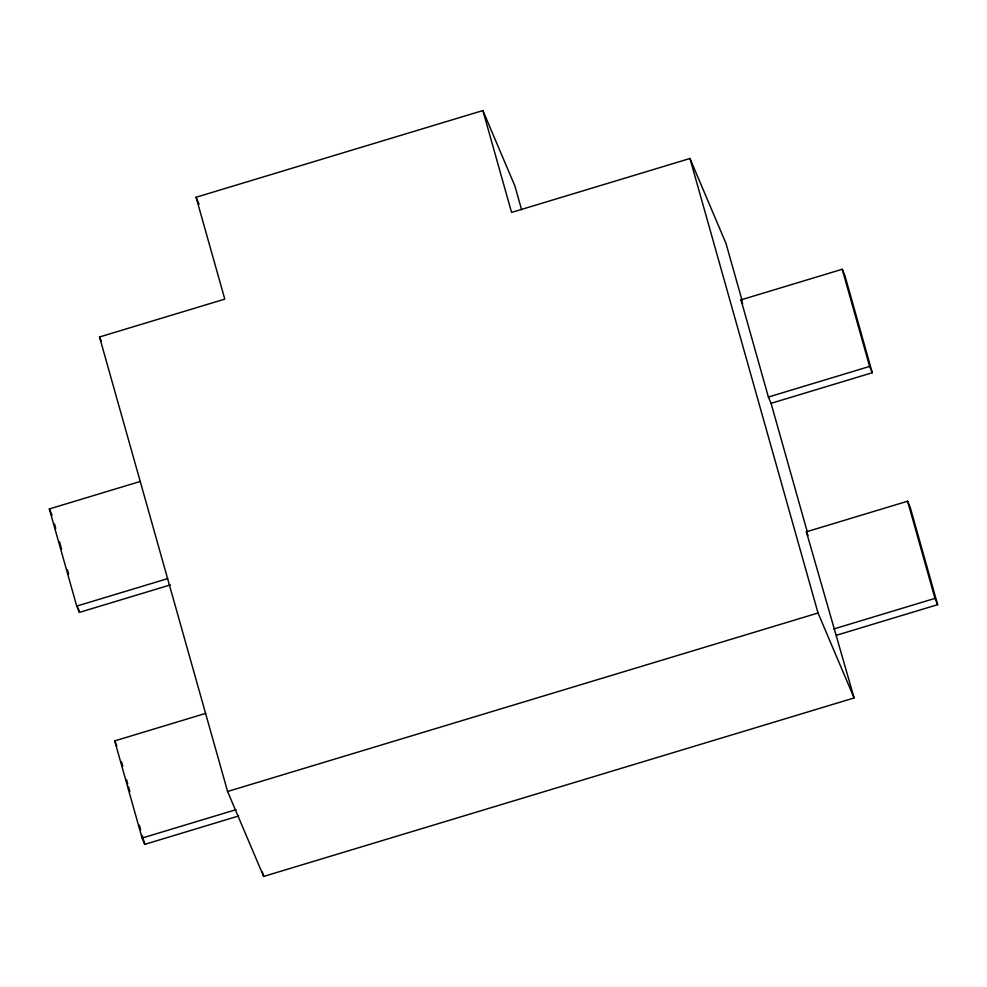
<?xml version="1.0" encoding="UTF-8"?>
<svg xmlns="http://www.w3.org/2000/svg" width="987" height="987" viewBox="0 0 987 987"><rect width="100%" height="100%" fill="white"/><g stroke="black" fill="none" stroke-linecap="round" stroke-linejoin="round"><path stroke-width="1.48" d="M836.433 635.27L937.65 604.673L910.273 507.503L907.596 501.211L806.379 531.808L854.1 697.957L263.652 876.444L227.59 791.488L99.514 336.986L224.789 299.123L196.08 197.252L482.877 110.556L514.93 186.074L521.58 209.688M742.039 300.319L726.013 243.456L689.962 158.5L511.574 212.427L482.877 110.556M170.356 584.909L79.404 612.396L76.727 606.104L49.35 508.934L140.302 481.446M741.015 299.863L842.232 269.266L844.909 275.558L872.286 372.728L771.069 403.325L768.392 397.033L741.015 299.863L742.619 303.638M76.727 606.104L167.679 578.616M768.392 397.033L869.609 366.436L872.286 372.728M238.657 815.978L144.768 844.354L142.091 838.062L114.714 740.892L205.666 713.391M227.59 791.488L818.038 613.001L854.1 697.957M142.091 838.062L235.979 809.673M833.756 628.978L934.973 598.381L937.65 604.673M806.379 531.808L807.983 535.583M196.08 197.252L199.053 204.235M99.514 336.986L101.316 341.231M49.35 508.934L52.027 515.226M114.714 740.892L116.848 745.925M842.232 269.266L869.609 366.436M907.596 501.211L934.973 598.381M771.069 403.325L807.378 532.178M689.962 158.5L818.038 613.001M262.419 872.076L263.652 876.444M54.507 524.06L55.753 528.477M59.491 541.727L61.564 549.093M67.375 569.709L68.621 574.126M78.158 607.98L79.404 612.396M121.537 761.902L122.783 766.319M126.509 779.57L127.755 783.986M128.594 786.935L129.828 791.352M139.377 825.218L140.623 829.635M142.276 835.52L144.768 844.354"/></g></svg>
